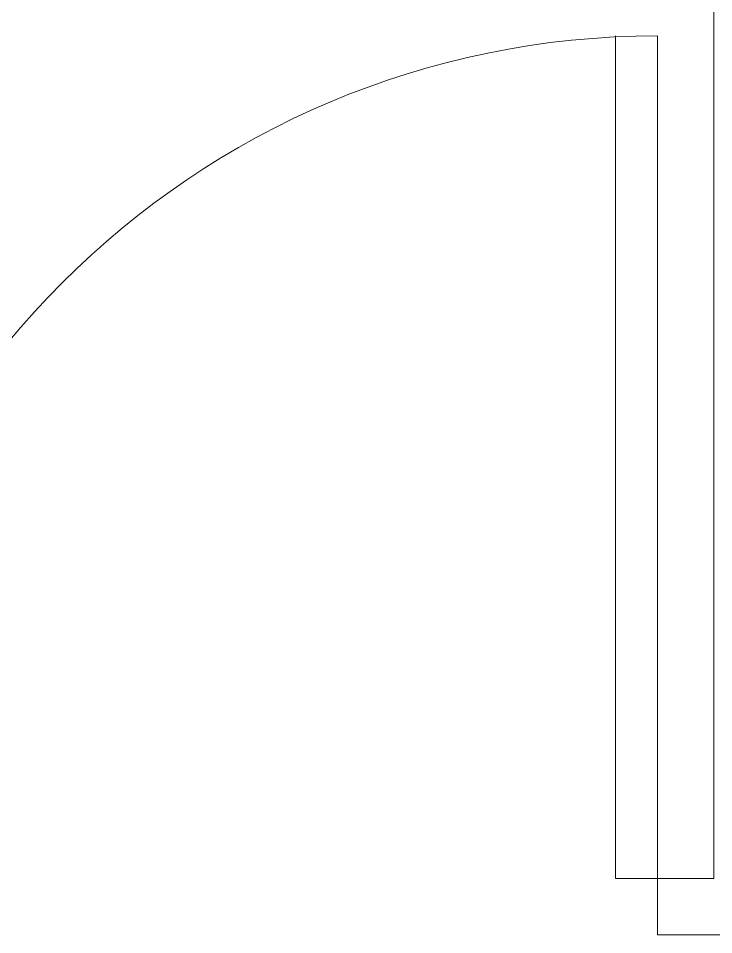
# Model space of a CAD drawing. Header units: millimetres. Extents: x 206 to 837, y 40 to 323.
# Drawn here: x 690.758 to 691.254, y 262.197 to 262.849 of the extents above; entities that cross this region are included whole.
import ezdxf

# ---------------------------------------------------------------- set-up
doc = ezdxf.new("R2010")
doc.units = ezdxf.units.MM
doc.layers.add('I-ARQ', color=8, linetype='Continuous', lineweight=0)

msp = doc.modelspace()

# ---------------------------------------------------------------- linework, layer by layer
at = {"layer": 'I-ARQ'}
for p, q in [((691.25403, 263.44682), (691.25403, 262.23682)), ((691.18403, 262.83682), (691.18403, 262.23682)), ((691.21403, 262.23682), (691.21403, 262.83682)), ((691.18403, 262.23682), (691.21403, 262.23682)), ((691.21403, 262.23682), (691.21403, 262.19682)), ((691.25403, 262.23682), (691.21403, 262.23682)), ((691.43903, 262.19682), (691.21403, 262.19682))]:
    msp.add_line(p, q, dxfattribs=at)
msp.add_arc((691.21403, 262.23682), 0.6, 90, 180, dxfattribs=at)

doc.saveas('drawing.dxf')
